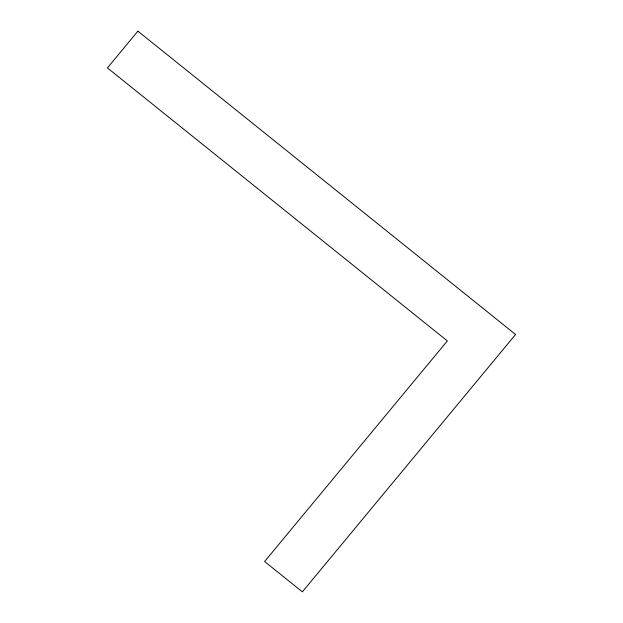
<?xml version="1.0" encoding="UTF-8"?>
<svg xmlns="http://www.w3.org/2000/svg" width="623" height="623" viewBox="0 0 623 623"><rect width="100%" height="100%" fill="white"/><g stroke="black" fill="none" stroke-linecap="round" stroke-linejoin="round"><path stroke-width="0.93" d="M137.885 31.15L107.429 67.915L447.345 340.913L264.611 561.518L302.381 591.85L515.571 334.481L137.885 31.15"/></g></svg>
